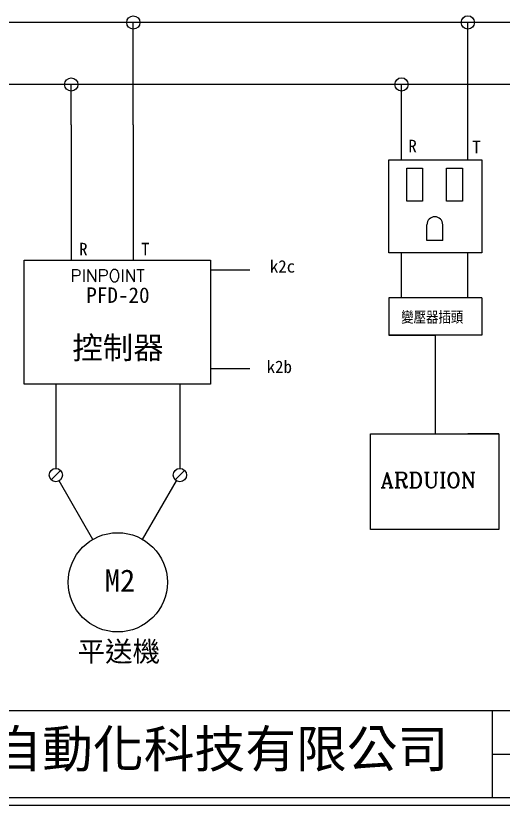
# Model space of a CAD drawing. Extents: x 10 to 297, y 3 to 207.
# Drawn here: x 68.9 to 147.5, y 3 to 130.3 of the extents above; entities that cross this region are included whole.
import ezdxf

# ---------------------------------------------------------------- set-up
doc = ezdxf.new("R2010")
doc.units = 0
doc.layers.get('0').update_dxf_attribs({"linetype": 'CONTINUOUS'})
doc.layers.add('圖框層', color=7, linetype='CONTINUOUS')
doc.layers.add('標尺寸層', color=3, linetype='CONTINUOUS')
doc.styles.add('CNS', font='romanc.shx', dxfattribs={"bigfont": 'chineset.shx'})
doc.styles.add('STSL', font='kaiu.ttf')
doc.styles.add('標楷體', font='kaiu.ttf')

msp = doc.modelspace()

# ---------------------------------------------------------------- linework, layer by layer
for p, q in [((75.34, 70.9), (75.35, 57.32)), ((95.34, 70.9), (95.35, 57.32)), ((76.1, 57.01), (74.59, 55.5)), ((96.1, 57.01), (94.59, 55.5)), ((81.33, 45.88), (75.88, 55.33)), ((89.33, 45.88), (94.79, 55.34))]:
    msp.add_line(p, q)
at = {"color": 7}
for centre in [(87.84, 129.25), (141.78, 129.26), (77.84, 119.25), (131.08, 119.26)]:
    msp.add_circle(centre, 1.07, dxfattribs=at)
for centre, radius in [((75.35, 56.25), 1.07), ((95.35, 56.25), 1.07), ((85.33, 38.95), 8)]:
    msp.add_circle(centre, radius)
at = {"layer": '圖框層', "color": 7}
for p, q in [((11.25, 18.25), (295.75, 18.25)), ((145.75, 4.25), (145.75, 18.25)), ((145.75, 11.25), (295.75, 11.25)), ((11.25, 4.25), (295.75, 4.25)), ((10, 3), (297, 3))]:
    msp.add_line(p, q, dxfattribs=at)
at = {"layer": '標尺寸層', "color": 7}
for p, q in [((243.31, 129.22), (33.09, 129.26)), ((87.84, 112.73), (87.84, 129.25)), ((141.78, 107.11), (141.78, 129.23)), ((243.31, 119.22), (23.1, 119.26)), ((77.84, 112.73), (77.84, 119.25)), ((290.75, 119.26), (85.56, 119.26)), ((131.08, 107.11), (131.08, 119.23)), ((77.84, 112.73), (77.84, 90.9)), ((87.84, 112.73), (87.84, 90.9)), ((129.01, 107.11), (144.01, 107.11)), ((129.01, 92.11), (129.01, 107.11)), ((144.01, 107.11), (144.01, 92.11)), ((144.01, 92.11), (129.01, 92.11)), ((131.07, 84.84), (131.07, 92.11)), ((141.77, 84.84), (141.77, 92.11)), ((70.27, 90.9), (100.27, 90.9)), ((70.27, 70.9), (70.27, 90.9)), ((100.27, 90.9), (100.27, 70.9)), ((106.63, 89.28), (100.27, 89.28)), ((144.01, 84.84), (129.01, 84.84)), ((129.01, 84.84), (129.01, 78.84)), ((144.01, 84.84), (144.01, 78.84)), ((144.01, 78.84), (129.01, 78.84)), ((129.01, 78.84), (136.51, 78.84)), ((136.51, 78.84), (136.51, 62.92)), ((106.63, 73.41), (100.27, 73.41)), ((100.27, 70.9), (70.27, 70.9)), ((126.07, 62.92), (131.07, 62.92)), ((146.77, 62.92), (141.77, 62.92)), ((146.77, 62.92), (146.77, 62.92))]:
    msp.add_line(p, q, dxfattribs=at)
for points in [[(131.93, 105.74), (134.49, 105.74), (134.49, 100.44), (131.93, 100.44)], [(138.33, 105.74), (140.89, 105.74), (140.89, 100.44), (138.33, 100.44)], [(126.07, 62.92), (146.77, 62.92), (146.77, 47.48), (126.07, 47.48)]]:
    msp.add_lwpolyline(points, close=True, dxfattribs=at)
for points in [[(135.18, 94.07), (135.18, 96.63)], [(137.74, 94.07), (137.74, 96.63)], [(137.74, 94.07), (135.18, 94.07)]]:
    msp.add_lwpolyline(points, dxfattribs=at)
msp.add_arc((136.46, 96.63), 1.28, 0, 180, dxfattribs=at)

# ---------------------------------------------------------------- texts
at = {"color": 0, "insert": (85.51, 29.42), "char_height": 3.25, "width": 24.1454, "attachment_point": 2, "style": '標楷體'}
msp.add_mtext('{\\C7;平送機}', dxfattribs=at)
at = {"layer": '圖框層', "color": 7, "style": 'STSL'}
for s, height, p in [('R', 2, (132.18, 108.33)), ('T', 2, (142.5, 108.17)), ('R', 2, (79.1, 91.71)), ('T', 2, (89.1, 91.71)), ('泓陞自動化科技有限公司', 6, (48.6, 9.08))]:
    msp.add_text(s, height=height, dxfattribs=at).set_placement(p)
at = {"layer": '圖框層', "color": 4, "style": 'STSL'}
for s, height, p in [('k2c', 2, (109.85, 88.91)), ('控制器', 3.6, (78.01, 74.99)), ('k2b', 2, (109.34, 72.71)), ('M2', 3.6, (83.25, 37.43))]:
    msp.add_text(s, height=height, dxfattribs=at).set_placement(p)
at = {"layer": '標尺寸層', "color": 7, "attachment_point": 1, "style": 'CNS'}
for s, width, insert, char_height in [('PINPOINT', 26.3681, (77.7, 89.41), 2), ('變壓器插頭', 32.0525, (131.03, 82.67), 2), ('ARDUION', 17.0529, (127.7, 56.67), 2.5)]:
    msp.add_mtext_dynamic_manual_height_columns(s, width=width, gutter_width=32.5, heights=[0], dxfattribs=dict(at, insert=insert, char_height=char_height))
at = {"layer": '標尺寸層', "color": 7, "insert": (80.26, 86.53), "char_height": 2.5, "width": 13.0097, "attachment_point": 1, "style": 'CNS'}
msp.add_mtext('{\\fDFKai-SB|b0|i0|c136|p65;PFD-20}', dxfattribs=at)

doc.saveas('drawing.dxf')
